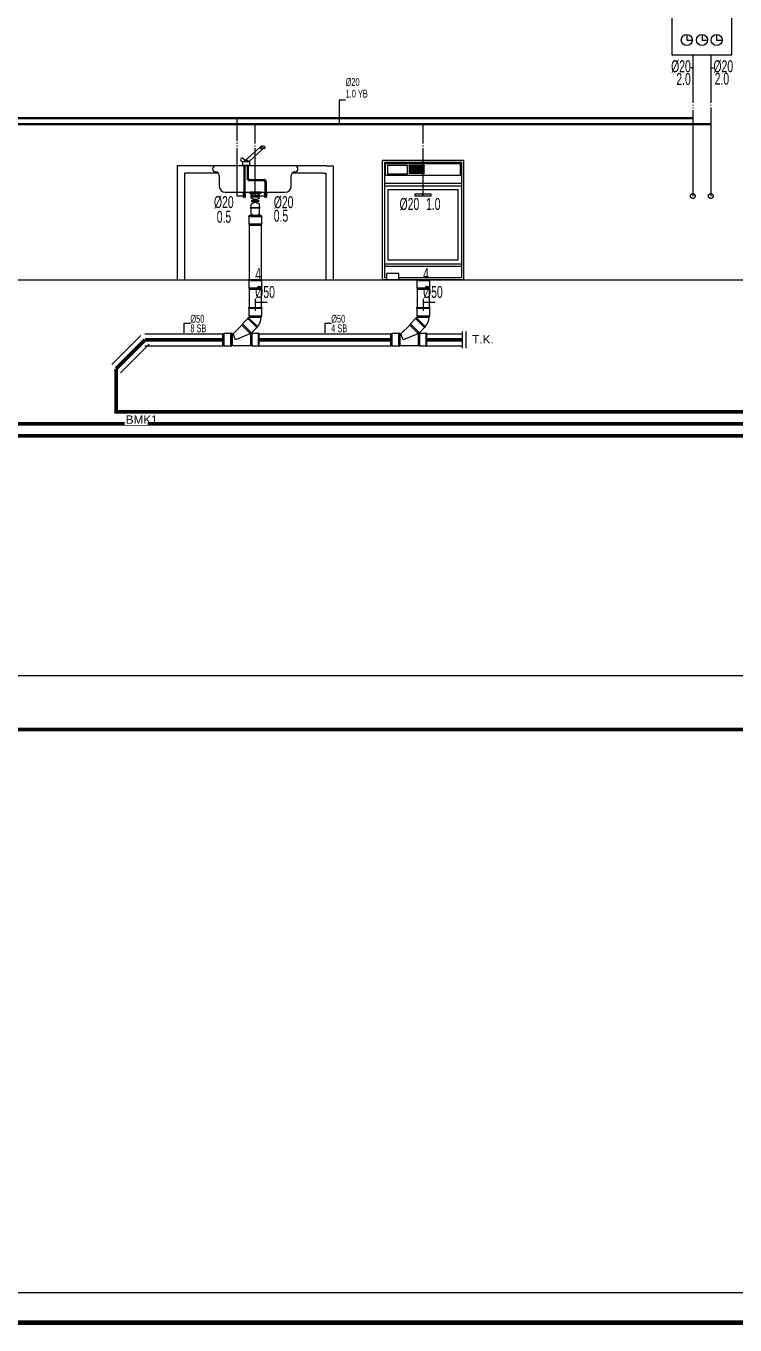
# Model space of a CAD drawing. Header units: centimetres. Extents: x -3952 to 14132, y 6348 to 11752.
# Drawn here: x 11149 to 11740, y 9128 to 10212 of the extents above; entities that cross this region are included whole.
import ezdxf
from ezdxf.enums import TextEntityAlignment as Align

# ---------------------------------------------------------------- set-up
doc = ezdxf.new("R2010")
doc.units = ezdxf.units.CM
for name, pattern in [('BASMA HATTI', [31, 25, -6]), ('PIS', [38, 30, -8]), ('SICAK', [4.600000000000001, 4, -0.15, 0.075, -0.15, 0.075, -0.15]), ('SOGUK', [4.375000000000001, 4, -0.15, 0.075, -0.15])]:
    doc.linetypes.add(name, pattern=pattern)
for name, color, linetype in [('MTY-PAFTA', 7, 'Continuous'), ('MTY-PIS-SU-BORUSU', 6, 'PIS'), ('MTY-PISSU-CAP', 211, 'Continuous'), ('MTY-PVC', 43, 'Continuous'), ('MTY-SEMA', 8, 'Continuous'), ('MTY-SICAKSU-BORU', 1, 'BASMA HATTI'), ('MTY-SOGUKSU-BORU', 5, 'Continuous'), ('MTY-TEFRIS', 15, 'Continuous'), ('MTY-TEMIZSU-CAP', 101, 'Continuous'), ('MTY-YUK-BIRIMI', 7, 'Continuous')]:
    doc.layers.add(name, color=color, linetype=linetype)
doc.layers.add('ROTAS-PAFTA-SINIRI', color=8, linetype='Continuous', plot=False)
doc.styles.add('CAP', font='wturkce.SHX', dxfattribs={"width": 0.65})
doc.styles.add('MTY_CAP', font='wturkce.SHX', dxfattribs={"width": 0.65, "height": 20})
doc.styles.add('ROTAS', font='arial.ttf')

# ---------------------------------------------------------------- blocks, each defined once
blk = doc.blocks.new('ROTAS_PAFTA')
blk.add_lwpolyline([(0, 0), (1, 0), (1, 1), (0, 1)], close=True)
blk = doc.blocks.new('EVIYE1 KOLON')
at = {"layer": 'MTY-PVC', "color": 43}
for p, q in [((-5.500000000003638, 53.31531086832706), (-5.500000000003638, 52.71531086835216)), ((-5.026139210185647, 53.31531086831978), (-5.500000000003638, 53.31531086832706)), ((-5.299863934549649, 52.71531086834307), (-5.500000000003638, 52.71531086835216)), ((5.299863934425957, 52.71531086834307), (-5.299863934375026, 52.71531086834307)), ((-5.299863934549649, 52.71531086834307), (-5.299863934549649, 46.46430425008998)), ((5.299863934425957, 46.46430425007907), (-5.299863934549649, 46.46430425008998)), ((-5.299863934549649, 46.46430425008998), (-5.000000000003638, 45.32430425008511)), ((4.999999999821739, 53.31531086832706), (-5.026139210185647, 53.31531086831978)), ((4.999999999821739, 53.8065472053147), (-5.000000000178261, 53.8065472053147)), ((-5.000000000178261, 53.8065472053147), (-5.000000000178261, 53.31531086831978)), ((4.999999999996362, 45.32430425007055), (-5.000000000003638, 45.32430425008511)), ((-5.000000000003638, 45.32430425007055), (-5.000000000003639, 0)), ((5.499999999821739, 53.31531086831978), (4.97386079001808, 53.31531086831978)), ((4.999999999821739, 53.8065472053147), (4.999999999821739, 53.31531086832706)), ((5.299863934425957, 46.46430425007907), (4.999999999996362, 45.32430425007055)), ((4.999999999996362, 45.32430425007055), (4.999999999996362, 0)), ((5.499999999996362, 52.71531086834307), (5.299863934425957, 52.71531086834307)), ((5.299863934425957, 52.71531086834307), (5.299863934425957, 46.46430425007907)), ((5.499999999821739, 53.31531086831978), (5.499999999996362, 52.71531086834307))]:
    blk.add_line(p, q, dxfattribs=at)
at = {"layer": 'MTY-SICAKSU-BORU', "linetype": 'SICAK', "ltscale": 10}
for p, q in [((-15, 69.92040207716218), (-15, 134.9999999997999)), ((-9.125100693199784, 69.92040207711398), (-15, 69.92040207716218))]:
    blk.add_line(p, q, dxfattribs=at)
at = {"layer": 'MTY-SOGUKSU-BORU', "linetype": 'SOGUK', "ltscale": 10}
for p, q in [((-7.322142892007832e-12, 70), (8.633094239485217e-13, 130)), ((9.141554846285544, 69.92040207716218), (-7.322142892007832e-12, 70))]:
    blk.add_line(p, q, dxfattribs=at)
at = {"layer": 'MTY-TEFRIS', "color": 4}
for p, q in [((4.328168204468042, 111.202422346484), (-8.425579773618665, 99.61278877894779)), ((6.577389623837902, 109.63899723365), (-5.439625969738699, 98.71884987426142)), ((4.200808640764976, 109.9762543184214), (4.288710185565819, 110.8225359853558)), ((4.200808640764976, 109.9762543184214), (6.225004360158877, 109.9762543184214)), ((4.576234967046716, 109.9762543184214), (4.576234967046716, 109.63899723365)), ((7.817685470107776, 109.9762543184214), (4.576234967046716, 109.9762543184214)), ((4.576234967046716, 109.63899723365), (7.817685470107776, 109.63899723365)), ((5.2833591682638, 111.7192238310717), (6.225004360158877, 111.7192238310717)), ((7.166649551988471, 111.7192238310717), (6.225004360115221, 111.7192238310717)), ((8.249200079509123, 109.9762543184214), (6.225004360115221, 109.9762543184214)), ((7.817685470107776, 109.63899723365), (7.817685470107776, 109.9762543184214)), ((8.249200079509123, 109.9762543184214), (8.161298534664624, 110.8225359853558)), ((-11.94323664031253, 101.4049350608855), (-12.11849315264408, 101.1992006876387)), ((-12.00572156161797, 99.78949058685771), (-10.45321848498861, 98.46697811441823)), ((-8.363528619840508, 99.669176135503), (-10.53352653951151, 101.5177066519079)), ((-4.376082061498892, 98.71884987426142), (-10.45321848498861, 98.71884987427597)), ((-10.45321848498861, 95.76948702118511), (-10.45321848498861, 98.71884987426142)), ((-9.342728895047912, 98.77935359874186), (-9.409309883078095, 98.71884987427597)), ((-8.356295465120638, 99.61519182396091), (-7.414650273254665, 99.61519182397728)), ((-6.473005081417796, 99.61519182396091), (-7.414650273254665, 99.61519182397728)), ((-4.376082061498892, 95.76948702118511), (-4.376082061498892, 98.71884987426142)), ((33.12828248856385, 95.20327008032268), (-33.12828248890582, 95.20327008032268)), ((-33.12828248890582, 90.2032700803245), (-33.00000000017462, 90.2032700803245)), ((-30.00000000017462, 87.20327008032268), (-30.00000000017462, 78.15965381335332)), ((-10.45321848498861, 95.76948702118511), (-4.376082061498892, 95.76948702118511)), ((-10.00170115894434, 95.76948702117056), (-10.00170115894434, 95.39371802372602)), ((-10.00170115894434, 95.39371802372602), (-4.798419468432257, 95.39371802372602)), ((-9.625100693177956, 95.39371802372602), (-9.625100693177956, 71.9562397798727)), ((-8.625100692588603, 95.39371802372602), (-8.625100693228887, 71.9562397798727)), ((-6.75565181384809, 95.39371802372602), (-6.755651813569784, 84.88625616991226)), ((-5.755651813236909, 95.39371802372602), (-5.755651813236909, 84.88625616994773)), ((-4.798419468432257, 95.39371802372602), (-4.798419468432257, 95.76948702117056)), ((29.99999999982538, 78.15965381335332), (29.99999999982538, 87.20327008032268)), ((33.12828248856385, 90.2032700803245), (32.99999999982538, 90.2032700803245)), ((-4.755651813236909, 83.88625616994773), (7.14158141882217, 83.88625616994773)), ((-4.755651813201439, 82.8862561694848), (7.141554846009967, 82.88625616969853)), ((8.141554846028157, 81.88625616971581), (8.141554846351028, 71.9562397798727)), ((9.141554846307372, 81.88628039488026), (9.141554846307372, 71.9562397798727)), ((-25.00000000017462, 73.15965381335332), (24.99999999982538, 73.15965381335332)), ((-10.38211373064405, 71.9562397798727), (-10.38211373064405, 71.5793170768602)), ((-9.12510069317068, 71.9562397798727), (-10.38211373064405, 71.9562397798727)), ((-10.38211373064405, 71.5793170768602), (-9.12510069317068, 71.5793170768602)), ((-9.625100693177956, 71.5793170768602), (-9.625100693177956, 69.92040207711398)), ((-9.625100693177956, 69.92040207711398), (-8.625100693250715, 69.92040207711398)), ((-9.12510069317068, 71.9562397798727), (-7.868087655704585, 71.9562397798727)), ((-7.868087655704585, 71.5793170768602), (-9.12510069317068, 71.5793170768602)), ((-8.625100693228887, 71.5793170768602), (-8.625100693250715, 69.92040207711398)), ((-7.868087655704585, 71.9562397798727), (-7.868087655704585, 71.5793170768602)), ((4.543078585815238, 73.15965381335332), (-4.543078586164484, 73.15965381335332)), ((-4.543078586164484, 73.15965381335332), (-4.543078586164484, 72.09313860591533)), ((-4.543078586164484, 72.09313860591533), (-1.782609615474939e-10, 72.09313860591533)), ((-3.486941654937254, 68.16783017160901), (-3.486941654937254, 71.16833384484266)), ((3.486941654609836, 70.09052153203152), (-3.486941654937254, 70.09052153203152)), ((3.486941654609836, 69.1037151159469), (-3.486941654937254, 69.1037151159469)), ((-2.749673158305086, 65.32618854629413), (-2.749673158305086, 66.46212179427107)), ((-2.749673158305086, 66.46212179427107), (2.862039025170816, 66.46212179427107)), ((2.862039025170816, 65.93179005015531), (-2.749673158283258, 65.93179005015531)), ((2.862039025170816, 65.32618854629413), (-2.749673158305086, 65.32618854629413)), ((-1.000000000178261, 72.09313860591533), (-1.000000000178261, 71.77669667022633)), ((-1.000000000178261, 67.55946734622535), (-1.000000000178261, 66.46212179427107)), ((-1.000000000178261, 65.32618854629413), (-1.000000000178261, 64.49302487300315)), ((4.543078585815238, 72.09313860591533), (-1.782609615474939e-10, 72.09313860591533)), ((0.999999999821739, 72.09313860591533), (0.999999999821739, 71.77669667022633)), ((0.999999999821739, 67.55946734624172), (0.999999999821739, 66.46212179427107)), ((0.999999999821739, 65.32618854629413), (0.999999999821739, 64.49302487300315)), ((2.862039025170816, 66.46212179427107), (2.862039025170816, 65.32618854629413)), ((3.486941654609836, 68.16783017160901), (3.486941654609836, 71.16833384484266)), ((4.543078585815238, 73.15965381335332), (4.543078585815238, 72.09313860591533)), ((7.384541808797621, 71.9562397798727), (7.384541808797621, 71.5793170768602)), ((8.641554846307372, 71.9562397798727), (7.384541808797621, 71.9562397798727)), ((7.384541808797621, 71.5793170768602), (8.641554846307372, 71.5793170768602)), ((8.141554846372856, 71.5793170768602), (8.141554846372856, 69.92040207711398)), ((9.141554846307372, 69.92040207711398), (8.141554846372856, 69.92040207711398)), ((8.641554846307372, 71.9562397798727), (9.89856788380257, 71.9562397798727)), ((9.89856788380257, 71.5793170768602), (8.641554846307372, 71.5793170768602)), ((9.141554846307372, 71.5793170768602), (9.141554846307372, 69.92040207711398)), ((9.89856788380257, 71.9562397798727), (9.89856788380257, 71.5793170768602)), ((-3.949775703807973, 59.81772238159533), (-3.949775703807973, 60.41030067190036)), ((-3.949775703807973, 60.41030067190036), (3.817338191114686, 60.41030067190036)), ((3.817338191114686, 59.81772238159533), (-3.949775703807973, 59.81772238159533)), ((-3.486941654937254, 60.41030067190036), (-3.486941654937254, 63.22554211329384)), ((-3.486941654937254, 55.09742401570088), (-3.486941654937254, 59.81772238159533)), ((3.486941654580733, 60.41030067190036), (3.486941654580733, 63.22554211329384)), ((3.486941654609836, 55.09742401570088), (3.486941654580733, 59.81772238159533)), ((3.817338191114686, 60.41030067190036), (3.817338191114686, 59.81772238159533))]:
    blk.add_line(p, q, dxfattribs=at)
at = {"layer": 'MTY-TEFRIS', "color": 2}
for p, q in [((-65, 95.20327008032268), (-65, 0)), ((59.10868432065763, 95.20327008032268), (-65, 95.20327008032268)), ((-58.99999999998545, 89.20327008032268), (-58.99999999998545, 0)), ((-30.76393202267484, 89.20327008032268), (-58.99999999998545, 89.20327008032268)), ((56.74433385442535, 89.20327008032268), (30.76393202232559, 89.20327008032268)), ((56.74433385442535, 89.20327008032268), (59, 89.20327008032268)), ((59, 89.20327008032268), (59, 0)), ((59.10868432065763, 95.20327008032268), (65, 95.20327008032268)), ((65, 95.20327008032268), (65, 0))]:
    blk.add_line(p, q, dxfattribs=at)
at = {"layer": 'MTY-TEFRIS', "color": 4}
for centre, radius, start, end in [((5.2833591682638, 110.7192238310698), 1, 90, 174.070068754194), ((7.166649551988471, 110.7192238310698), 1, 5.929931245806053, 90), ((-11.35725230674871, 100.5507314327676), 0.999999999996181, 139.5737105704135, 229.5737105695996), ((-11.18199579442444, 100.7564658059998), 1.000000000005617, 49.5737105695996, 139.5737105678645), ((-8.356295465120638, 98.61519182396091), 1, 90, 174.070068754194), ((-6.473005081417796, 98.61519182396091), 1, 5.929931245806053, 90), ((-33.12828248890582, 92.70327008032268), 2.5, 90, 270), ((-33.00000000017462, 87.20327008032268), 3, 0, 90), ((32.99999999982538, 87.20327008032268), 3, 90, 180), ((33.12828248856385, 92.70327008032268), 2.5, 270, 90), ((-25.00000000017462, 78.15965381335332), 5, 180, 270), ((-4.755651813236909, 84.88625616994773), 2.000000000426255, 180, 270), ((-4.755651813236909, 84.88625616994773), 1, 180, 270), ((7.141554846028157, 81.88625616969853), 2.000000000426255, 1.042204158021965e-09, 90.00000000104222), ((7.141554846028157, 81.88625616969853), 1, 1.042204158021965e-09, 90.00000000104222), ((24.99999999982538, 78.15965381335332), 5, 270, 0), ((-9.125100693199784, 69.92040207711398), 1.003466660666162, 119.8857856032888, 60.11421439572868), ((-9.125100693199784, 70), 0.5062961873155193, 189.0453467189924, 350.9546532810076), ((-1.782609615474939e-10, 62.30137458437162), 9.527944617315407, 68.5327111768529, 111.4672888231471), ((-1.782609615474939e-10, 77.03478943208006), 9.527944617315407, 248.5327111768528, 291.4672888231471), ((8.641554846307372, 69.92040207711398), 1.003466660666162, 119.8857856042713, 60.11421439671123), ((8.641554846307372, 70), 0.5062961873155193, 189.0453467189924, 350.9546532810076), ((-1.782609615474939e-10, 59.1614830644919), 5.354935859177203, 49.37057708782476, 130.6294229121752), ((-1.782609615474939e-10, 59.1614830644919), 5.354935859177203, 229.3705770878247, 310.6294229121746)]:
    blk.add_arc(centre, radius, start, end, dxfattribs=at)
at = {"layer": 'MTY-PISSU-CAP', "lineweight": -3, "ltscale": 100, "style": 'CAP', "width": 0.65}
blk.add_attdef('PSCP', text='', height=10, dxfattribs=at).set_placement((0, -10), align=Align.MIDDLE_LEFT)
at = {"layer": 'MTY-TEMIZSU-CAP', "color": 101, "style": 'CAP', "width": 0.65}
blk.add_attdef('SCCP', text='', height=10, dxfattribs=at).set_placement((-18.00000000031923, 65), align=Align.MIDDLE_RIGHT)
blk.add_attdef('SOCP', text='', height=10, dxfattribs=at).set_placement((15.45544649091676, 64.92040207716218), align=Align.MIDDLE_LEFT)
at = {"layer": 'MTY-YUK-BIRIMI', "color": 101, "style": 'CAP', "width": 0.65}
blk.add_attdef('SC', text='', height=10, dxfattribs=at).set_placement((-20.00006712890627, 52.73783348654676), align=Align.MIDDLE_RIGHT)
blk.add_attdef('SO', text='', height=10, dxfattribs=at).set_placement((15.45544649091676, 53.61489870484274), align=Align.MIDDLE_LEFT)
at = {"layer": 'MTY-YUK-BIRIMI', "color": 211, "lineweight": -3, "ltscale": 100, "style": 'CAP', "width": 0.65}
blk.add_attdef('PS', text='', height=10, dxfattribs=at).set_placement((0, 5), align=Align.MIDDLE_LEFT)
blk = doc.blocks.new('PVC CATAL SAG')
at = {"layer": 'MTY-PISSU-CAP', "lineweight": -3, "ltscale": 100}
for p, q in [((2.182787284255028e-11, -15.84028594098527), (2.182787284255028e-11, -25.84028594098527)), ((10.00000000002183, -18.88695042063773), (2.182787284255028e-11, -18.88695042063773))]:
    blk.add_line(p, q, dxfattribs=at)
at = {"layer": 'MTY-PVC', "color": 43}
for p, q in [((-5.5, 3.637978807091713e-12), (-5.5, -0.59999999997126)), ((5.499999999825377, -3.637978807091713e-12), (-5.5, -3.637978807091713e-12)), ((-5.299863934546011, -0.5999999999803549), (-5.5, -0.59999999997126)), ((5.299863934429595, -0.5999999999803549), (-5.299863934371388, -0.5999999999803549)), ((-5.299863934546011, -0.5999999999803549), (-5.299863934546011, -6.851006618233441)), ((5.299863934429595, -6.851006618244355), (-5.299863934546011, -6.851006618233441)), ((-5.299863934546011, -6.851006618233441), (-5, -7.991006618238316)), ((5, -7.991006618252868), (-5, -7.991006618238316)), ((-5, -7.991006618252868), (-5, -22.86899928772618)), ((5.299863934429595, -6.851006618244355), (5, -7.991006618252868)), ((5, -7.991006618252868), (5, -22.86899928772618)), ((5.5, -0.5999999999803549), (5.299863934429595, -0.5999999999803549)), ((5.299863934429595, -0.5999999999803549), (5.299863934429595, -6.851006618244355)), ((5.499999999825377, -3.637978807091713e-12), (5.5, -0.5999999999803549)), ((-6.166603035817388, -32.26721365552794), (-10.5867322050035, -36.68734282464311)), ((-5.88385653620935, -31.70143201771816), (-6.308120604982832, -32.12569608643525)), ((-5.88385653620935, -31.70143201771816), (-6.308120604982832, -32.12569608643525)), ((-6.308120604982832, -32.12569608643525), (-6.166603035817388, -32.26721365552794)), ((-6.308120604982832, -32.12569608643525), (-6.166603035817388, -32.26721365552794)), ((-6.166603035817388, -32.26721365552794), (1.32853641899419, -39.7623531104723)), ((-5.88385653620935, -31.70143201771816), (-5.575600353011396, -32.0096882010198)), ((-5.88385653620935, -31.70143201771816), (-5.575600353011396, -32.0096882010198)), ((-5.292893219011603, -31.7269810669909), (-5.575600353011396, -32.0096882010198)), ((-5.575600353011396, -32.0096882010198), (1.540764666191535, -39.12605322023546)), ((-5.5, -23.02886766758775), (-5.500000000174623, -23.62886766756446)), ((-5.5, -23.02886766758775), (-4.973860790196341, -23.02886766758775)), ((-5.500000000174623, -23.62886766756446), (-5.299863934604218, -23.62886766756446)), ((-5.299863934604218, -23.62886766756446), (5.299863934196765, -23.62886766756446)), ((-5.299863934604218, -23.62886766756446), (-5.299863934604218, -29.87987428582846)), ((-5.299863934604218, -29.87987428582846), (5.299863934371388, -29.87987428581755)), ((-5.299863934604218, -29.87987428582846), (-5.000000000174623, -31.01987428583698)), ((-5.292893219011603, -31.7269810669909), (1.778174593026051, -38.79804887891214)), ((-5, -23.02886766758047), (5.026139210007386, -23.02886766758775)), ((-5.000000000174623, -31.01987428583698), (4.999999999825377, -31.01987428582243)), ((5.299863934371388, -29.87987428581755), (4.999999999825377, -31.01987428582243)), ((5.026139210007386, -23.02886766758775), (5.499999999825377, -23.02886766758047)), ((5.299863934371388, -23.62886766756446), (5.499999999825377, -23.62886766755537)), ((5.299863934371388, -23.62886766756446), (5.299863934371388, -29.87987428581755)), ((5.499999999825377, -23.02886766758047), (5.499999999825377, -23.62886766755537)), ((-11.15398411959177, -37.73229437122927), (-18.46168974819011, -44.99999999999432)), ((-10.5867322050035, -36.68734282464311), (-11.15398411959177, -37.73229437122927)), ((-11.15398411959177, -37.73229437122927), (-4.13654429660528, -44.74973419389585)), ((-10.5867322050035, -36.68734282464311), (-3.091592749988195, -44.1824822794822)), ((1.32853641899419, -39.7623531104723), (-3.091592749988195, -44.1824822794822)), ((1.32853641899419, -39.7623531104723), (1.470053988217842, -39.9038706795468)), ((1.32853641899419, -39.7623531104723), (1.470053988217842, -39.9038706795468)), ((1.894318056816701, -39.47960661083152), (1.470053988217842, -39.9038706795468)), ((1.894318056816701, -39.47960661083152), (1.470053988217842, -39.9038706795468)), ((1.778174593026051, -38.79804887891214), (1.495467458997155, -39.08075601294104)), ((1.495467458997155, -39.08075601294104), (1.894318056816701, -39.47960661083152)), ((1.495467458997155, -39.08075601294104), (1.894318056816701, -39.47960661083152)), ((-25.86000000018975, -44.7001360655911), (-27.00000000017462, -44.99999999992974)), ((-27.00000000017462, -55.00000000005912), (-27.00000000017462, -44.99999999992974)), ((-25.86000000018975, -55.29986393439594), (-25.86000000018975, -44.7001360655911)), ((-20.32606563760782, -44.70013606559201), (-25.86000000018975, -44.7001360655911)), ((-19.72606563780573, -44.49999999999613), (-20.32606563760782, -44.49999999999613)), ((-20.32606563760782, -44.70013606559201), (-20.32606563760782, -44.49999999999613)), ((-20.32606563760782, -55.29986393439685), (-20.32606563760782, -44.70013606559201)), ((-19.72606563780573, -44.99999999999432), (-19.72606563780573, -44.49999999999613)), ((-19.72606563780573, -54.99999999999454), (-19.72606563780573, -44.99999999999432)), ((-19.3262573746033, -44.99999999999432), (-19.72606563780573, -44.99999999999432)), ((-18.45959901902825, -44.99792071477873), (-19.3262573746033, -44.99792071478419)), ((-19.3262573746033, -44.99792071477873), (-19.3262573746033, -55.00207928521013)), ((-19.3262573746033, -44.99792071476963), (-19.3262573746033, -55.00207928520467)), ((-19.3262573746033, -44.99999999999432), (-19.3262573746033, -54.99999999999454)), ((-19.3262573746033, -54.99999999999454), (-19.3262573746033, -44.99999999999432)), ((-16.49692362517817, -50.00207928521718), (-18.46168974819011, -44.99999999999432)), ((-4.426810102799209, -44.99999999999432), (-16.49692362517817, -50.00207928521718)), ((-4.13654429660528, -44.74973419389585), (-4.426810102799209, -44.99999999999432)), ((-4.01631226320751, -44.99792071477873), (-4.424398485192796, -44.99792071477873)), ((-3.091592749988195, -44.1824822794822), (-4.13654429660528, -44.74973419389585)), ((-2.87631226319354, -44.70013606559201), (-4.01631226320751, -44.99792071477873)), ((-4.01631226320751, -44.99792071477873), (-4.01631226320751, -55.00207928521013)), ((2.399999999819563, -44.70013606559201), (-2.87631226319354, -44.70013606559201)), ((-2.87631226319354, -44.70013606559201), (-2.87631226319354, -55.29986393439685)), ((2.999999999825384, -44.50000000000887), (2.399999999819563, -44.50000000000887)), ((2.399999999819563, -44.50000000000887), (2.399999999819563, -44.70013606559201)), ((2.399999999819563, -44.70013606559201), (2.399999999819563, -55.29986393439685)), ((2.999999999825384, -44.50000000000887), (2.999999999825384, -44.99999999999432)), ((2.999999999825384, -44.99999999999432), (2.999999999825384, -54.99999999999454)), ((-25.86000000018975, -55.29986393439594), (-27.00000000017462, -55.00000000005912)), ((-20.32606563760782, -55.29986393439685), (-25.86000000018975, -55.29986393439594)), ((-20.32606563760782, -55.49999999997999), (-20.32606563760782, -55.29986393439685)), ((-19.72606563780573, -55.49999999997999), (-20.32606563760782, -55.49999999997999)), ((-19.72606563780573, -55.49999999997999), (-19.72606563780573, -54.99999999999454)), ((-19.3262573746033, -54.99999999999454), (-19.72606563780573, -54.99999999999454)), ((-4.01631226320751, -55.00207928521013), (-19.3262573746033, -55.00207928522468)), ((-2.87631226319354, -55.29986393439685), (-4.01631226320751, -55.00207928521013)), ((2.399999999819563, -55.29986393439685), (-2.87631226319354, -55.29986393439685)), ((2.399999999819563, -55.29986393439685), (2.399999999819563, -55.49999999999454)), ((2.999999999825384, -55.49999999999454), (2.399999999819563, -55.49999999999454)), ((2.999999999825384, -54.99999999999454), (2.999999999825384, -55.49999999999454))]:
    blk.add_line(p, q, dxfattribs=at)
for radius in [0.9999999999958049, 10.99999999999592]:
    blk.add_arc((-6.000000000174623, -31.01987428583698), radius, 315.0000000003132, 0, dxfattribs=at)
blk = doc.blocks.new('BULASIK MAKINASI1 KOLON')
at = {"layer": 'MTY-SOGUKSU-BORU', "linetype": 'SOGUK', "ltscale": 10}
blk.add_line((0, 70), (0, 130), dxfattribs=at)
at = {"layer": 'MTY-TEFRIS', "color": 4}
for p, q in [((-32.01480036654175, 80.71880376824993), (32.01480036654721, 80.71880376824993)), ((-32.01480036654175, 78.62507957566231), (32.01480036654721, 78.62507957566231)), ((-32.01480036654175, 13.53372939331075), (32.01480036654721, 13.53372939331075)), ((-32.01480036654175, 11.44000520073041), (32.01480036654721, 11.44000520073041))]:
    blk.add_line(p, q, dxfattribs=at)
for points in [[(-33.81076474315159, 100), (33.81076474315159, 100), (33.81076474315159, 0), (-33.81076474315159, 0)], [(-20.26082957476865, 5.420197869509138), (-30.47696107569209, 5.420197869509138), (-30.47696107569209, 0), (-20.26082957476865, 0)]]:
    blk.add_lwpolyline(points, close=True, dxfattribs=at)
blk.add_lwpolyline([(-30.47696107569209, 1.795964376609845), (-32.01480036654175, 1.795964376609845), (-32.01480036654175, 98.20403562339106), (32.01480036654721, 98.20403562339106), (32.01480036654721, 1.795964376609845), (-20.26082957476865, 1.795964376609845)], dxfattribs=at)
at = {"layer": 'MTY-TEFRIS', "color": 2}
for points in [[(-31.19087263485198, 97.28030838754512), (30.96447548863216, 97.28030838754512), (30.96447548863216, 87.10026020724945), (-31.19087263485198, 87.10026020724945)], [(-29.31307155620198, 95.74244091702167), (-13.38201212518106, 95.74244091702167), (-13.38201212518106, 88.32340482021937), (-29.31307155620198, 88.32340482021937)], [(-11.60811951558389, 95.74244091702167), (0.9230101163411746, 95.74244091702167), (0.9230101163411746, 95.26461534820191), (-11.60811951558389, 95.26461534820191)], [(-11.60811951558389, 94.43778685558846), (0.9230101163411746, 94.43778685558846), (0.9230101163411746, 93.95996128676961), (-11.60811951558389, 93.95996128676961)], [(-11.60811951558389, 93.1331327941507), (0.9230101163411746, 93.1331327941507), (0.9230101163411746, 92.65530722533913), (-11.60811951558389, 92.65530722533913)], [(-11.60811951558389, 91.82847873271567), (0.9230101163411746, 91.82847873271567), (0.9230101163411746, 91.35065316390137), (-11.60811951558389, 91.35065316390137)], [(-11.60811951558389, 90.52382467128518), (0.9230101163411746, 90.52382467128518), (0.9230101163411746, 90.04599910246543), (-11.60811951558389, 90.04599910246543)], [(-11.60811951558389, 89.21917060984742), (0.9230101163411746, 89.21917060984742), (0.9230101163411746, 88.74134504102858), (-11.60811951558389, 88.74134504102858)], [(-29.02152640552595, 75.63180561464742), (29.02152640553504, 75.63180561464742), (29.02152640553504, 16.52700335432564), (-29.02152640552595, 16.52700335432564)], [(-6.531801363393242, 71.95271595702707), (6.531801363402337, 71.95271595702707), (6.531801363402337, 69.9351535950027), (-6.531801363393242, 69.9351535950027)]]:
    blk.add_lwpolyline(points, close=True, dxfattribs=at)
at = {"layer": 'MTY-PISSU-CAP', "lineweight": -3, "ltscale": 100, "style": 'CAP', "width": 0.65}
blk.add_attdef('PSCP', text='', height=10, dxfattribs=at).set_placement((0, -10), align=Align.MIDDLE_LEFT)
at = {"layer": 'MTY-TEMIZSU-CAP', "color": 101, "style": 'CAP', "width": 0.65}
blk.add_attdef('SOCP', text='', height=10, dxfattribs=at).set_placement((-3.169896983552462, 63.40138791889694), align=Align.MIDDLE_RIGHT)
at = {"layer": 'MTY-YUK-BIRIMI', "color": 101, "style": 'CAP', "width": 0.65}
blk.add_attdef('SO', text='', height=10, dxfattribs=at).set_placement((2.5, 63.40138791889696), align=Align.MIDDLE_LEFT)
at = {"layer": 'MTY-YUK-BIRIMI', "color": 211, "lineweight": -3, "ltscale": 100, "style": 'CAP', "width": 0.65}
blk.add_attdef('PS', text='', height=10, dxfattribs=at).set_placement((0, 5), align=Align.MIDDLE_LEFT)
blk = doc.blocks.new('MTY-PIS SU CAP SB')
at = {"layer": 'MTY-PISSU-CAP'}
for p, q in [((0.8333333333333333, 1.166666666666667), (-2.414994729583641e-17, 1.166666666666667)), ((-2.414994729583641e-17, 1.166666666666667), (-2.414994729583641e-17, 0))]:
    blk.add_line(p, q, dxfattribs=at)
at = {"layer": 'MTY-PISSU-CAP', "style": 'MTY_CAP', "width": 0.65}
blk.add_attdef('PSCP_001', (0.833333333333333, 1.289719917615614), '', height=1, dxfattribs=at)
at = {"layer": 'MTY-YUK-BIRIMI', "color": 211, "style": 'MTY_CAP', "width": 0.65}
blk.add_attdef('PS_001', (0.8333333333333333, 0.06550078146671945), '', height=1, dxfattribs=at)
blk = doc.blocks.new('KOMBI1 KOLON')
at = {"layer": 'MTY-SICAKSU-BORU', "linetype": 'SICAK', "ltscale": 10}
for p, q in [((-15.00000000000043, 187.7455758166012), (-15.00000000000043, 70.00000000000001)), ((-15.00000000000041, 135), (-15.00000000000041, 70))]:
    blk.add_line(p, q, dxfattribs=at)
blk.add_circle((-15.00000000000041, 70), 2, dxfattribs=at)
at = {"layer": 'MTY-SOGUKSU-BORU', "linetype": 'SOGUK', "ltscale": 10}
for p, q in [((1.028865881380625e-11, 187.7455758165997), (1.714867427486966e-11, 70)), ((1.394084847561317e-11, 130), (1.716288512958486e-11, 70))]:
    blk.add_line(p, q, dxfattribs=at)
blk.add_circle((1.716288512958486e-11, 70), 2, dxfattribs=at)
at = {"layer": 'MTY-TEFRIS'}
for p, q in [((-19.96888421109179, 204.8398018687294), (-19.96888421109179, 200.2170247840495)), ((-19.96888421109179, 200.2170247840495), (-15.3461071264137, 200.2170247840495)), ((-7.252779002436, 204.8398018687294), (-7.252779002436, 200.2170247840495)), ((-7.252779002436, 200.2170247840495), (-2.63000191775609, 200.2170247840495)), ((4.91353137011356, 204.8398018687294), (4.91353137011356, 200.2170247840495)), ((4.91353137011356, 200.2170247840495), (9.53630845479347, 200.2170247840495))]:
    blk.add_line(p, q, dxfattribs=at)
for points in [[(-32.40077554364689, 187.7455758165997), (17.59922445635311, 187.7455758165997), (17.59922445635311, 257.7455758165997), (-32.40077554364689, 257.7455758165997)], [(-15.47834486873398, 247.2793370172813), (3.883737050568016, 247.2793370172813), (3.883737050568016, 242.825937110938), (-15.47834486873398, 242.825937110938)]]:
    blk.add_lwpolyline(points, close=True, dxfattribs=at)
for centre in [(-19.96888421109179, 200.2170247840495), (-7.252779002436, 200.2170247840495), (4.91353137011356, 200.2170247840495)]:
    blk.add_circle(centre, 4.622777084679228, dxfattribs=at)
at = {"layer": 'MTY-TEMIZSU-CAP', "color": 101}
for p, q in [((-15.00000000000042, 177.1553755406981), (-16.63161340555549, 177.1553755406981)), ((1.393019033457676e-11, 177.1553755406967), (2.21714187414165, 177.1553755406967))]:
    blk.add_line(p, q, dxfattribs=at)
at = {"layer": 'MTY-TEMIZSU-CAP', "color": 101, "style": 'CAP', "width": 0.65}
blk.add_attdef('SCCP', text='', height=10, dxfattribs=at).set_placement((-16.63161340555549, 178.3493100723586), align=Align.MIDDLE_RIGHT)
blk.add_attdef('SOCP', text='', height=10, dxfattribs=at).set_placement((2.21714187414165, 178.3351046164898), align=Align.MIDDLE_LEFT)
at = {"layer": 'MTY-YUK-BIRIMI', "color": 101, "style": 'CAP', "width": 0.65}
blk.add_attdef('SC', text='', height=10, dxfattribs=at).set_placement((-16.63161340555549, 167.7033941093228), align=Align.MIDDLE_RIGHT)
blk.add_attdef('SO', text='', height=10, dxfattribs=at).set_placement((3.249142524991066, 167.9134008360325), align=Align.MIDDLE_LEFT)
blk = doc.blocks.new('MTY-TEMIZ SU CAP MB')
at = {"layer": 'MTY-TEMIZSU-CAP'}
for p, q in [((0.8333333333333333, 3.095888560999511), (-1.779469800745841e-17, 3.095888560999511)), ((-1.779469800745841e-17, 3.095888560999511), (-1.779469800745841e-17, 0))]:
    blk.add_line(p, q, dxfattribs=at)
at = {"layer": 'MTY-TEMIZSU-CAP', "style": 'MTY_CAP', "width": 0.65}
for tag, p in [('SOCP_001', (0.8333333333333333, 4.916666666666667)), ('SCCP_001', (0.8333333333333333, 1.916666666666667))]:
    blk.add_attdef(tag, p, '', height=1, dxfattribs=at)
at = {"layer": 'MTY-YUK-BIRIMI', "color": 101, "style": 'MTY_CAP', "width": 0.65}
for tag, p in [('SO_001', (0.8333333333333333, 3.416666666666667)), ('SC_001', (0.8333333333333333, 0.4166666666666667))]:
    blk.add_attdef(tag, p, '', height=1, dxfattribs=at)

msp = doc.modelspace()

# ---------------------------------------------------------------- linework, layer by layer
at = {"layer": 'MTY-PAFTA'}
for points, const_width in [([(9050, 9130), (12520, 9130), (12520, 11730), (9050, 11730)], 4), ([(9075, 9155), (12495, 9155), (12495, 11705), (9075, 11705)], 1)]:
    msp.add_lwpolyline(points, close=True, dxfattribs=dict(at, const_width=const_width))
at = {"layer": 'MTY-PIS-SU-BORUSU', "const_width": 3}
for points in [[(11248, 9950), (11224, 9926)], [(11248, 9950), (11313, 9950)], [(11343, 9950), (11453, 9950)], [(11483, 9950), (11513, 9950)], [(9784, 9926), (9784, 9870), (11920, 9870), (11920, 9670)], [(10604, 9926), (10604, 9880), (11945, 9880), (11945, 9670)], [(11224, 9926), (11224, 9890), (11970, 9890), (11970, 9670)], [(9482, 9625), (11880, 9625)]]:
    msp.add_lwpolyline(points, dxfattribs=at)
at = {"layer": 'MTY-PVC'}
for p, q in [((11244.46446609407, 9953.535533905933), (11220.46446609407, 9929.535533905933)), ((11248, 9955), (11313, 9955)), ((11343, 9955), (11453, 9955)), ((11483, 9955), (11513, 9955)), ((11513, 9943), (11513, 9957)), ((11516, 9943), (11516, 9957)), ((11251.53553390593, 9946.464466094067), (11227.53553390593, 9922.464466094067)), ((11248, 9945), (11313, 9945)), ((11343, 9945), (11453, 9945)), ((11483, 9945), (11513, 9945))]:
    msp.add_line(p, q, dxfattribs=at)
at = {"layer": 'MTY-SEMA'}
for points in [[(9140, 10000), (12440, 10000)], [(9140, 9670), (12440, 9670)]]:
    msp.add_lwpolyline(points, dxfattribs=at)
at = {"layer": 'MTY-SICAKSU-BORU', "const_width": 2}
msp.add_lwpolyline([(11705, 10135), (9885, 10135)], dxfattribs=at)
at = {"layer": 'MTY-SOGUKSU-BORU', "const_width": 2}
msp.add_lwpolyline([(9740, 10130), (11720, 10130)], dxfattribs=at)

# ---------------------------------------------------------------- block references
at = {"layer": 'MTY-TEFRIS'}
for name, p, values in [('KOMBI1 KOLON', (11720, 10000), {'SO': '2.0', 'SOCP': 'Ø20', 'SC': '2.0', 'SCCP': 'Ø20'}), ('EVIYE1 KOLON', (11340, 10000), {'SO': '0.5', 'SOCP': 'Ø20', 'SC': '0.5', 'SCCP': 'Ø20', 'PSCP': 'Ø50', 'PS': '4'}), ('BULASIK MAKINASI1 KOLON', (11480, 10000), {'SO': '1.0', 'SOCP': 'Ø20', 'PSCP': 'Ø50', 'PS': '4'})]:
    msp.add_blockref(name, p, dxfattribs=at).add_auto_attribs(values)
ref = msp.add_blockref('MTY-TEMIZ SU CAP MB', (11410, 10130), dxfattribs=dict(at, xscale=6.5, yscale=6.5))
ref.add_attrib('SO_001', '1.0 YB', (11415.41666666667, 10152.20833333333), dxfattribs={"layer": 'MTY-YUK-BIRIMI', "color": 101, "height": 6.5, "style": 'MTY_CAP', "width": 0.65})
ref.add_attrib('SOCP_001', 'Ø20', (11415.41666666667, 10161.95833333333), dxfattribs={"layer": 'MTY-TEMIZSU-CAP', "height": 6.5, "style": 'MTY_CAP', "width": 0.65})
for p in [(11340, 10000), (11480, 10000)]:
    msp.add_blockref('PVC CATAL SAG', p, dxfattribs=at)
at = {"layer": 'MTY-TEFRIS', "xscale": 6.5, "yscale": 6.5}
for p, values in [((11280.5, 9956), {'PSCP_001': 'Ø50', 'PS_001': '8 SB'}), ((11398, 9956), {'PSCP_001': 'Ø50', 'PS_001': '4 SB'})]:
    msp.add_blockref('MTY-PIS SU CAP SB', p, dxfattribs=at).add_auto_attribs(values)
at = {"layer": 'ROTAS-PAFTA-SINIRI', "xscale": 3470, "yscale": 2600}
msp.add_blockref('ROTAS_PAFTA', (9050, 9130), dxfattribs=at)

# ---------------------------------------------------------------- texts
at = {"layer": 'MTY-PISSU-CAP', "style": 'ROTAS'}
msp.add_text('T.K.', height=7, dxfattribs=at).set_placement((11521, 9947))

# ---------------------------------------------------------------- next in the draw order: wipeouts: each hides what was drawn before it
msp.add_wipeout([(11250.36, 9879), (11231, 9879), (11231, 9888), (11250.36, 9888)])

# ---------------------------------------------------------------- next in the draw order: texts
msp.add_text('BMK1', height=7, dxfattribs=at).set_placement((11232, 9880))

doc.saveas('drawing.dxf')
